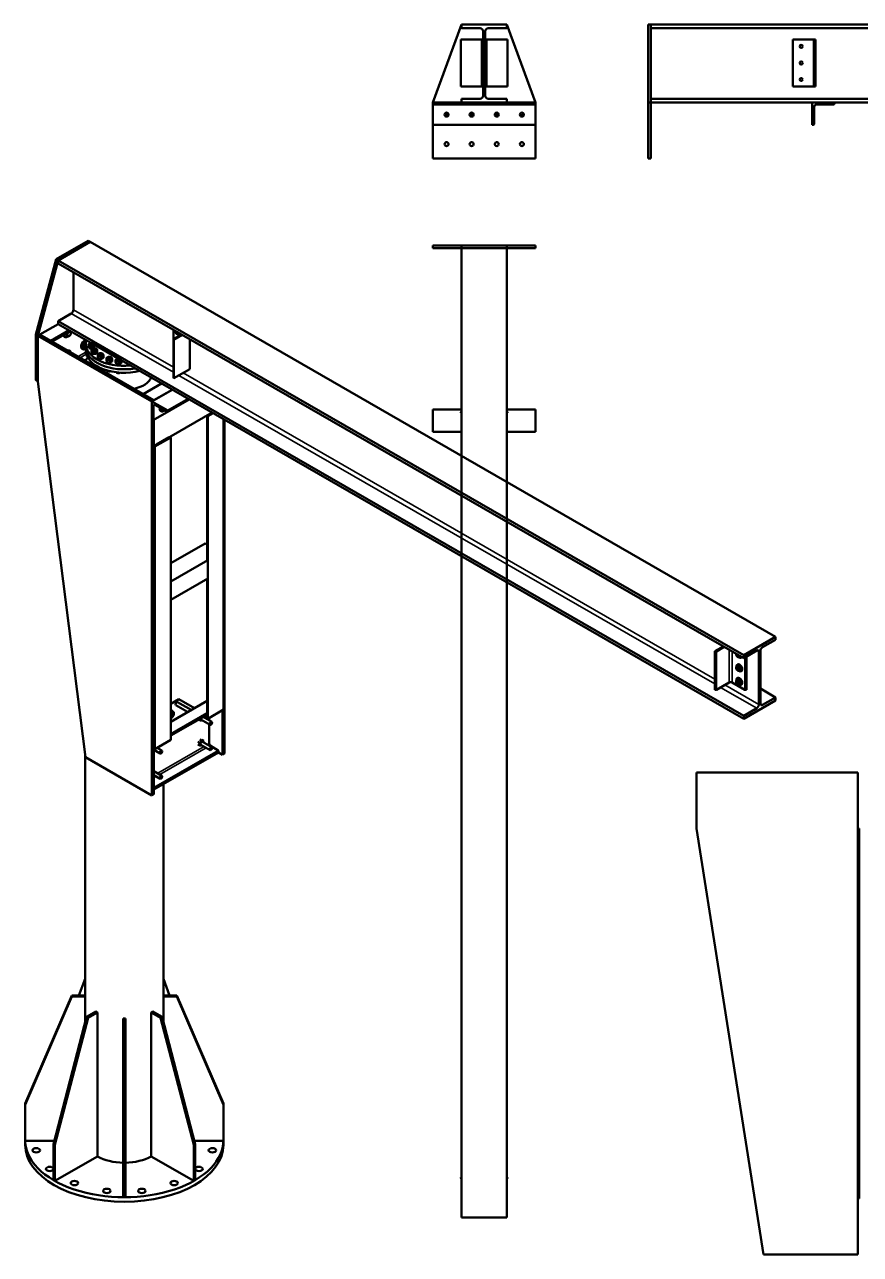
# Model space of a CAD drawing. Header units: millimetres. Extents: x 1375 to 13155, y 226 to 13887.
# Drawn here: x 3558 to 7351, y 3469 to 9051 of the extents above; entities that cross this region are included whole.
import ezdxf

# ---------------------------------------------------------------- set-up
doc = ezdxf.new("R2010")
doc.units = ezdxf.units.MM
doc.layers.add('Visible (ISO)', color=7, linetype='Continuous', lineweight=50)
doc.layers.add('Visible fina (ISO)', color=7, linetype='Continuous', lineweight=35)

msp = doc.modelspace()

# ---------------------------------------------------------------- linework, layer by layer
at = {"layer": 'Visible (ISO)'}
for p, q in [((5541.4, 9051.3), (5411.1, 8697.7)), ((5746.2, 9051.3), (5541.4, 9051.3)), ((5541.4, 9051.3), (5541.4, 9034.5)), ((5746.2, 9034.5), (5746.2, 9051.3)), ((5876.5, 8697.7), (5746.2, 9051.3)), ((6387.5, 9051.3), (6387.5, 8697.7)), ((6387.5, 9051.3), (6400.2, 9051.3)), ((10800.2, 9051.3), (6400.2, 9051.3)), ((6400.2, 9051.3), (6400.2, 8697.7)), ((5541.4, 9034.5), (5625.4, 9034.5)), ((5639.1, 9020.8), (5639.1, 8728.2)), ((5648.5, 8728.2), (5648.5, 9020.8)), ((5662.2, 9034.5), (5746.2, 9034.5)), ((10800.2, 9034.5), (6400.2, 9034.5)), ((5537.5, 8983.6), (5537.5, 8770.5)), ((5542.1, 8983.6), (5537.5, 8983.6)), ((5542.1, 8983.6), (5623.1, 8983.6)), ((5623.1, 8983.6), (5632.8, 8983.6)), ((5632.8, 8983.6), (5632.8, 8770.5)), ((5637.3, 8983.6), (5632.8, 8983.6)), ((5637.3, 8983.6), (5639.1, 8983.6)), ((5650.3, 8983.6), (5648.5, 8983.6)), ((5650.3, 8983.6), (5654.9, 8983.6)), ((5654.9, 8770.5), (5654.9, 8983.6)), ((5664.5, 8983.6), (5654.9, 8983.6)), ((5745.5, 8983.6), (5664.5, 8983.6)), ((5745.5, 8983.6), (5750.1, 8983.6)), ((5750.1, 8770.5), (5750.1, 8983.6)), ((7045.4, 8983.6), (7049.9, 8983.6)), ((7045.4, 8770.5), (7045.4, 8983.6)), ((7131, 8983.6), (7049.9, 8983.6)), ((7140.6, 8983.6), (7131, 8983.6)), ((7140.6, 8983.6), (7145.2, 8983.6)), ((7140.6, 8770.5), (7140.6, 8983.6)), ((7147, 8983.6), (7145.2, 8983.6)), ((7147, 8770.5), (7147, 8983.6)), ((5542.1, 8770.5), (5537.5, 8770.5)), ((5542.1, 8770.5), (5623.1, 8770.5)), ((5623.1, 8770.5), (5632.8, 8770.5)), ((5637.3, 8770.5), (5632.8, 8770.5)), ((5637.3, 8770.5), (5639.1, 8770.5)), ((5650.3, 8770.5), (5648.5, 8770.5)), ((5650.3, 8770.5), (5654.9, 8770.5)), ((5664.5, 8770.5), (5654.9, 8770.5)), ((5745.5, 8770.5), (5664.5, 8770.5)), ((5745.5, 8770.5), (5750.1, 8770.5)), ((7045.4, 8770.5), (7049.9, 8770.5)), ((7131, 8770.5), (7049.9, 8770.5)), ((7140.6, 8770.5), (7131, 8770.5)), ((7140.6, 8770.5), (7145.2, 8770.5)), ((7147, 8770.5), (7145.2, 8770.5)), ((5625.4, 8714.5), (5541.4, 8714.5)), ((5541.4, 8714.5), (5541.4, 8697.7)), ((5746.2, 8714.5), (5662.2, 8714.5)), ((5746.2, 8697.7), (5746.2, 8714.5)), ((10800.2, 8714.5), (6400.2, 8714.5)), ((5411.1, 8697.7), (5411.1, 8443.7)), ((5541.4, 8697.7), (5411.1, 8697.7)), ((5411.1, 8697.7), (5411.1, 8692.7)), ((5411.1, 8688.2), (5411.1, 8692.7)), ((5876.5, 8688.2), (5411.1, 8688.2)), ((5411.1, 8688.2), (5411.1, 8678.5)), ((5411.1, 8678.5), (5411.1, 8600.7)), ((5541.4, 8697.7), (5746.2, 8697.7)), ((5876.5, 8697.7), (5746.2, 8697.7)), ((5876.5, 8697.7), (5876.5, 8692.7)), ((5876.5, 8688.2), (5876.5, 8692.7)), ((5876.5, 8688.2), (5876.5, 8678.5)), ((5876.5, 8678.5), (5876.5, 8600.7)), ((6387.5, 8697.7), (6387.5, 8443.7)), ((6387.5, 8697.7), (6400.2, 8697.7)), ((7132.2, 8697.7), (6400.2, 8697.7)), ((6400.2, 8697.7), (6400.2, 8443.7)), ((7132.2, 8596.1), (7132.2, 8697.7)), ((7132.2, 8697.7), (7233.8, 8697.7)), ((7141.7, 8678.5), (7141.7, 8600.7)), ((7229.3, 8688.2), (7151.4, 8688.2)), ((10800.2, 8697.7), (7233.8, 8697.7)), ((7233.8, 8697.7), (7233.8, 8692.7)), ((5411.1, 8596.1), (5411.1, 8600.7)), ((5876.5, 8596.1), (5876.5, 8600.7)), ((5876.5, 8596.1), (5411.1, 8596.1)), ((5876.5, 8443.7), (5876.5, 8596.1)), ((7137.2, 8596.1), (7132.2, 8596.1)), ((5411.1, 8443.7), (5876.5, 8443.7)), ((6387.5, 8443.7), (6400.2, 8443.7)), ((3846.2, 8069.7), (3701.4, 7986.3)), ((3855.1, 8064.5), (3710.4, 7981.2)), ((3855.1, 8064.5), (3710.4, 7981.2)), ((3846.2, 8069.7), (3855.1, 8064.5)), ((6966.4, 6272.9), (3855.1, 8064.5)), ((5411.1, 8049), (5411.1, 8036.3)), ((5541.4, 8049), (5411.1, 8049)), ((5541.4, 8049), (5541.4, 8036.3)), ((5746.2, 8049), (5541.4, 8049)), ((5746.2, 8049), (5746.2, 8036.3)), ((5876.5, 8049), (5746.2, 8049)), ((5876.5, 8049), (5876.5, 8036.3)), ((3701.4, 7986.3), (3609.2, 7644.2)), ((3701.4, 7986.3), (3710.4, 7981.2)), ((5541.4, 8036.3), (5411.1, 8036.3)), ((5746.2, 8036.3), (5541.4, 8036.3)), ((5541.4, 3636.3), (5541.4, 8036.3)), ((5746.2, 8036.3), (5541.4, 8036.3)), ((5746.2, 3636.3), (5746.2, 8036.3)), ((5876.5, 8036.3), (5746.2, 8036.3)), ((3710.4, 7981.2), (3618.2, 7639)), ((6821.6, 6189.5), (3710.4, 7981.2)), ((3710.4, 7981.2), (3710.4, 7967.5)), ((6821.6, 6175.8), (3710.4, 7967.5)), ((3779.4, 7927.7), (3779.4, 7756.8)), ((3769.7, 7740), (3710.4, 7705.8)), ((6821.6, 5914.2), (3710.4, 7705.8)), ((3710.4, 7705.8), (3710.4, 7692.1)), ((3710.4, 7692.1), (3627.2, 7644.2)), ((3759.6, 7663.8), (3676.4, 7615.9)), ((3765.2, 7660.5), (3682.1, 7612.6)), ((3858.8, 7606.7), (3710.4, 7692.1)), ((4233, 7622.8), (4233, 7666.5)), ((4262, 7649.8), (4256.4, 7646.6)), ((3609.2, 7644.2), (3609.2, 7436.6)), ((3609.2, 7644.2), (3618.2, 7639)), ((3627.2, 7644.2), (3618.2, 7639)), ((3618.2, 7639), (3618.2, 7431.4)), ((4135.8, 7341), (3618.2, 7639)), ((3618.2, 7639), (3618.2, 7431.4)), ((4144.8, 7346.1), (3627.2, 7644.2)), ((3627.2, 7644.2), (3676.4, 7615.9)), ((3738.2, 7634.3), (3740.6, 7632.9)), ((3741.9, 7646.5), (3742.2, 7647.3)), ((3744.4, 7643.1), (3741.9, 7646.5)), ((3741.9, 7646.5), (3749.2, 7642.4)), ((3746.8, 7639.6), (3744.4, 7643.1)), ((3746.8, 7639.6), (3754, 7635.4)), ((3822.5, 7591.6), (3825, 7597.9)), ((3825, 7597.9), (3827.4, 7604.1)), ((3827.4, 7604.1), (3832.3, 7606.9)), ((3827.4, 7604.1), (3834.6, 7600)), ((3832.3, 7606.9), (3835.5, 7608.8)), ((3835.2, 7602.8), (3835.2, 7587.2)), ((3847.3, 7600), (3847.3, 7590.4)), ((3850.8, 7592.4), (3850.8, 7582.7)), ((3852.6, 7598.8), (3852.6, 7601.9)), ((3856.1, 7605.8), (3855.1, 7605.2)), ((3865, 7605.8), (3866, 7605.2)), ((3868.5, 7598.8), (3868.5, 7601.9)), ((3981.8, 7535.8), (3872.9, 7598.5)), ((3873.8, 7595.9), (3873.8, 7586.3)), ((4233, 7448.6), (4233, 7622.8)), ((4234.4, 7624.6), (4270, 7645.2)), ((4235.6, 7620.2), (4234.4, 7620.9)), ((4274.5, 7642.6), (4235.6, 7620.2)), ((4235.6, 7446), (4235.6, 7620.2)), ((4266.3, 7644.4), (4264.4, 7643.2)), ((4307.5, 7487.4), (4307.5, 7623.6)), ((3760.3, 7571.4), (3762.8, 7570)), ((3818.8, 7579.3), (3821.2, 7577.9)), ((3825, 7588.1), (3822.5, 7591.6)), ((3822.5, 7591.6), (3829.8, 7587.4)), ((3827.4, 7584.6), (3825, 7588.1)), ((3827.4, 7584.6), (3834.6, 7580.5)), ((3835.2, 7587.2), (3835.2, 7571.7)), ((3861.1, 7576), (3861.1, 7566.4)), ((3864.1, 7590.3), (3864.1, 7580.7)), ((3864.7, 7568.4), (3864.7, 7558.7)), ((3866.5, 7574.8), (3866.5, 7577.9)), ((3869.9, 7581.8), (3868.9, 7581.2)), ((3878, 7566.3), (3878, 7556.7)), ((3878.9, 7581.8), (3879.8, 7581.2)), ((3882.3, 7574.8), (3882.3, 7577.9)), ((3887.7, 7571.9), (3887.7, 7562.3)), ((3889.4, 7553.4), (3889.4, 7543.8)), ((3893, 7545.8), (3893, 7536.2)), ((3894.8, 7552.3), (3894.8, 7555.3)), ((3898.2, 7559.2), (3897.3, 7558.7)), ((3906.3, 7543.7), (3906.3, 7534.1)), ((3907.2, 7559.2), (3908.2, 7558.7)), ((3910.7, 7552.3), (3910.7, 7555.3)), ((3916, 7549.3), (3916, 7539.7)), ((3928.6, 7537.1), (3928.6, 7527.5)), ((3934, 7535.9), (3934, 7539)), ((3937.4, 7542.9), (3936.5, 7542.4)), ((3946.4, 7542.9), (3947.4, 7542.4)), ((3949.9, 7535.9), (3949.9, 7539)), ((3885.2, 7501.1), (3885.2, 7495.6)), ((3893, 7496.8), (3893, 7495.8)), ((3932.2, 7529.5), (3932.2, 7519.9)), ((3932.2, 7481.5), (3932.2, 7479.5)), ((3945.5, 7527.4), (3945.5, 7517.8)), ((3955.2, 7533), (3955.2, 7523.4)), ((3970.3, 7529.1), (3970.3, 7519.5)), ((3973.9, 7521.5), (3973.9, 7511.9)), ((3975.7, 7528), (3975.7, 7531.1)), ((3979.1, 7534.9), (3978.1, 7534.4)), ((3987.2, 7519.4), (3987.2, 7509.8)), ((3988.1, 7534.9), (3989.1, 7534.4)), ((3991.5, 7528), (3991.5, 7531.1)), ((6821.6, 5900.5), (3996, 7527.6)), ((3996.9, 7525), (3996.9, 7515.4)), ((4307.5, 7487.4), (4235.6, 7446)), ((3609.2, 7436.6), (3618.2, 7431.4)), ((3618.2, 7431.4), (3833.7, 5726.8)), ((3618.2, 7431.4), (3618.2, 7431.4)), ((3945.5, 7478), (3945.5, 7477.4)), ((3973.9, 7473.1), (3973.9, 7471.5)), ((3987.2, 7471.8), (3987.2, 7469.5)), ((4235.6, 7446), (4234.4, 7446.7)), ((4095.6, 7374.5), (4178.8, 7422.4)), ((4144.8, 7346.1), (4095.6, 7374.5)), ((4228, 7394), (4135.8, 7341)), ((4144.8, 7346.1), (4228, 7394)), ((4144.8, 7346.1), (4135.8, 7341)), ((4135.8, 5552.8), (4135.8, 7341)), ((4135.8, 7257.9), (4135.8, 7341)), ((4135.8, 7341), (4207.7, 7299.6)), ((4304.9, 7349.7), (4141.6, 7255.7)), ((4142.5, 7321.4), (4142.5, 7257.8)), ((4144.8, 7346.1), (4144.8, 7346.1)), ((4144.8, 7346.1), (4144.8, 7346.1)), ((4204.4, 7293.7), (4149.4, 7325.4)), ((4304.7, 7349.9), (4206.7, 7293.5)), ((4299.8, 7352.7), (4207.7, 7299.6)), ((4139.3, 7255.9), (4135.8, 7257.9)), ((4144.8, 7138.5), (4408.3, 7290.2)), ((4144.8, 5558), (4144.8, 7257.5)), ((4144.8, 7138.5), (4144.8, 7257.5)), ((4175.1, 7298), (4177.5, 7296.6)), ((4192.8, 7298.1), (4184.5, 7302.9)), ((4207.7, 7299.6), (4207.7, 7295.6)), ((4386, 7277.4), (4386, 7276.3)), ((4386, 7276.3), (4386, 6622)), ((4408.3, 7290.2), (4387.3, 7278.1)), ((4387.3, 7274.4), (4388.6, 7273.7)), ((4388.6, 7273.7), (4412.8, 7287.6)), ((4388.6, 7273.7), (4388.6, 5900.9)), ((4460.4, 7260.2), (4460.4, 5942.3)), ((4464.9, 5742.4), (4464.9, 7257.6)), ((5541.4, 7304.3), (5411.1, 7304.3)), ((5411.1, 7304.3), (5411.1, 7202.7)), ((5537.5, 7289.5), (5537.5, 7291.3)), ((5541.4, 7289.5), (5537.5, 7289.5)), ((5876.5, 7304.3), (5746.2, 7304.3)), ((5746.2, 7289.5), (5750.1, 7289.5)), ((5750.1, 7289.5), (5750.1, 7291.3)), ((5876.5, 7304.3), (5876.5, 7202.7)), ((5541.4, 7202.7), (5411.1, 7202.7)), ((5876.5, 7202.7), (5746.2, 7202.7)), ((4149.3, 7135.9), (4221.1, 7177.3)), ((4213.4, 7178), (4156.1, 7145)), ((4221.1, 7177.3), (4219.9, 7178)), ((4221.1, 7177.3), (4221.1, 5804.5)), ((4144.8, 7138.5), (4149.3, 7135.9)), ((4149.3, 7135.9), (4149.3, 5763.1)), ((4377.3, 6696.7), (4221.1, 6606.8)), ((4377.3, 6696.7), (4386, 6691.7)), ((4388.6, 6620.5), (4221.1, 6524.1)), ((4384.1, 6623.1), (4386, 6624.2)), ((4388.6, 6620.5), (4384.1, 6623.1)), ((4388.6, 6537.4), (4388.6, 6620.5)), ((4388.6, 6537.4), (4221.1, 6441)), ((4386, 6535.9), (4386, 5903.5)), ((4221.1, 6524.1), (4221.1, 6524.1)), ((4221.1, 6441), (4221.1, 6441)), ((6966.4, 6272.9), (6821.6, 6189.5)), ((6907, 6225), (6966.4, 6259.2)), ((6966.4, 6259.2), (6966.4, 6272.9)), ((6729, 6229.1), (6690.1, 6206.7)), ((6690.1, 6206.7), (6690.1, 6032.5)), ((6690.1, 6206.7), (6691.4, 6206)), ((6697.9, 6206), (6733.5, 6226.6)), ((6821.6, 6175.8), (6881, 6210)), ((6890.7, 6204.4), (6890.7, 5965.1)), ((6897.3, 5969), (6897.3, 6208.2)), ((6794.1, 6147.4), (6792.2, 6146.3)), ((6807.3, 6184.1), (6801.7, 6180.8)), ((6811.6, 6178.6), (6809.6, 6177.5)), ((6821.6, 6189.5), (6821.6, 6175.8)), ((6833.8, 6182.8), (6833.8, 6032.5)), ((6794.2, 6139.5), (6788.2, 6136.1)), ((6794.1, 6085.9), (6792.2, 6084.8)), ((6794.2, 6139.5), (6797.5, 6139.8)), ((6800.9, 6140.2), (6795, 6136.7)), ((6797.5, 6139.8), (6800.9, 6140.2)), ((6800.9, 6140.2), (6804.3, 6136)), ((6807.6, 6131.8), (6801.7, 6128.4)), ((6807.6, 6122.8), (6801.7, 6119.4)), ((6804.3, 6136), (6807.6, 6131.8)), ((6807.6, 6131.8), (6807.6, 6127.3)), ((6807.6, 6127.3), (6807.6, 6122.8)), ((6811.6, 6117.2), (6809.6, 6116)), ((6690.1, 6032.5), (6691.4, 6031.8)), ((6697.9, 6031.8), (6755.1, 6064.8)), ((6768.8, 6064.8), (6826.1, 6031.8)), ((6794.2, 6078.1), (6788.2, 6074.6)), ((6794.2, 6078.1), (6797.5, 6078.4)), ((6800.9, 6078.7), (6795, 6075.3)), ((6797.5, 6078.4), (6800.9, 6078.7)), ((6800.9, 6078.7), (6804.3, 6074.5)), ((6807.6, 6070.3), (6801.7, 6066.9)), ((6807.6, 6061.3), (6801.7, 6057.9)), ((6804.3, 6074.5), (6807.6, 6070.3)), ((6807.6, 6070.3), (6807.6, 6065.8)), ((6807.6, 6065.8), (6807.6, 6061.3)), ((6811.6, 6055.7), (6809.6, 6054.5)), ((6832.6, 6031.8), (6833.8, 6032.5)), ((6966.4, 5997.5), (6897.3, 6037.3)), ((4221.1, 5967.8), (4258.3, 5989.2)), ((4386, 5982.1), (4221.1, 5887.2)), ((4313.5, 5940.4), (4251.6, 5976.1)), ((4258.3, 5989.2), (4328.2, 5948.9)), ((6821.6, 5900.5), (6966.4, 5983.8)), ((6966.4, 5997.5), (6907, 5963.3)), ((6966.4, 5983.8), (6966.4, 5997.5)), ((4386, 5925.5), (4221.1, 5830.5)), ((4386, 5918.9), (4221.1, 5824)), ((4225.7, 5905.3), (4225.7, 5918.4)), ((4234.4, 5916.9), (4234.4, 5930)), ((4297.6, 5931.3), (4243.7, 5962.3)), ((4388.6, 5900.9), (4460.4, 5942.3)), ((4455.9, 5737.2), (4455.9, 5939.7)), ((6881, 5948.3), (6821.6, 5914.2)), ((4225.7, 5905.3), (4221.1, 5905)), ((4230, 5911.1), (4225.7, 5905.3)), ((4234.4, 5916.9), (4230, 5911.1)), ((4347.2, 5896.6), (4352.3, 5893.6)), ((4399.2, 5872.7), (4357.5, 5896.8)), ((4407.2, 5886.5), (4368.4, 5908.8)), ((4387.3, 5901.6), (4388.6, 5900.9)), ((4395.4, 5904.8), (4395.4, 5893.3)), ((4395.4, 5875), (4395.4, 5787.7)), ((6821.6, 5914.2), (6821.6, 5900.5)), ((4352.9, 5805.6), (4360.7, 5801.1)), ((4144.8, 5765.7), (4149.3, 5763.1)), ((4144.8, 5758.7), (4173, 5742.4)), ((4149.3, 5763.1), (4221.1, 5804.5)), ((4159.1, 5768.7), (4180.9, 5756.2)), ((4344.5, 5795.1), (4352.3, 5790.6)), ((4344.5, 5783.9), (4352.3, 5779.4)), ((4399.2, 5758.5), (4357.5, 5782.5)), ((4361.4, 5804.8), (4369.1, 5800.3)), ((4407.2, 5772.3), (4365.4, 5796.3)), ((4399.9, 5779.5), (4435.9, 5756.6)), ((4437.8, 5753.2), (4437.8, 5747.6)), ((3832.4, 4641.9), (3832.4, 5737)), ((3833.7, 5726.8), (4135.8, 5552.8)), ((4437.8, 5747.6), (4144.8, 5578.9)), ((4437.8, 5747.6), (4455.9, 5737.2)), ((4464.9, 5742.4), (4455.9, 5737.2)), ((4144.8, 5662.7), (4180.9, 5642)), ((4144.8, 5644.4), (4173, 5628.2)), ((6607.2, 5656.4), (6607.2, 5402.4)), ((7339.2, 5656.4), (6607.2, 5656.4)), ((7339.2, 3469.2), (7339.2, 5656.4)), ((4188, 4641.9), (4188, 5603.8)), ((4144.8, 5558), (4135.8, 5552.8)), ((6607.2, 5402.4), (6912, 3469.2)), ((7339.2, 5402.4), (7345.6, 5402.4)), ((7345.6, 5402.4), (7345.6, 3723.2)), ((3804.5, 4644.6), (3832.4, 4719.7)), ((4215.9, 4644.6), (4188, 4719.7)), ((3560.3, 4154.1), (3772.5, 4644.6)), ((3560.3, 4148.6), (3772.5, 4639.1)), ((3772.5, 4644.6), (3832.4, 4644.6)), ((3772.5, 4639.1), (3772.5, 4644.6)), ((3772.5, 4639.1), (3832.5, 4639.1)), ((3832.5, 4639.1), (3832.5, 4522.9)), ((4248, 4644.6), (4188, 4644.6)), ((4188, 4639.1), (4188, 4522.9)), ((4248, 4639.1), (4188, 4639.1)), ((4248, 4644.6), (4248, 4639.1)), ((4460.2, 4154.1), (4248, 4644.6)), ((4460.2, 4148.6), (4248, 4639.1)), ((3688.7, 3970.1), (3838.8, 4547)), ((3695.4, 3966.2), (3845.5, 4543.1)), ((3838.8, 4547), (3881.2, 4571.4)), ((3845.5, 4543.1), (3838.8, 4547)), ((3845.5, 4543.1), (3887.9, 4567.5)), ((3887.9, 4567.5), (3887.9, 3913.5)), ((4005.5, 4505), (4005.5, 4539.5)), ((4015, 4505), (4015, 4539.5)), ((4132.5, 4567.5), (4132.5, 3913.5)), ((4175, 4543.1), (4132.5, 4567.5)), ((4181.7, 4547), (4139.3, 4571.4)), ((4181.7, 4547), (4175, 4543.1)), ((4325, 3966.2), (4175, 4543.1)), ((4331.7, 3970.1), (4181.7, 4547)), ((4015, 4505), (4005.5, 4505)), ((4005.5, 3892.2), (4005.5, 4505)), ((4015, 3892.2), (4015, 4505)), ((3560.3, 4148.6), (3560.3, 4154.1)), ((3560.3, 3985.1), (3560.3, 4148.6)), ((4460.2, 4154.1), (4460.2, 4148.6)), ((4460.2, 3985.1), (4460.2, 4148.6)), ((3560.2, 3987.8), (3560.2, 3967.1)), ((3692.6, 3985.1), (3560.3, 3985.1)), ((3695.4, 3966.2), (3688.7, 3970.1)), ((3688.7, 3806.5), (3688.7, 3970.1)), ((3695.4, 3802.7), (3695.4, 3966.2)), ((4331.7, 3970.1), (4325, 3966.2)), ((4325, 3802.7), (4325, 3966.2)), ((4327.8, 3985.1), (4460.2, 3985.1)), ((4331.7, 3806.5), (4331.7, 3970.1)), ((4460.2, 3987.8), (4460.2, 3967.1)), ((3887.9, 3913.5), (3695.4, 3802.7)), ((4132.5, 3913.5), (4325, 3802.7)), ((4015, 3892.2), (4005.5, 3892.2)), ((4005.5, 3728.7), (4005.5, 3892.2)), ((4015, 3728.7), (4015, 3892.2)), ((3695.4, 3802.7), (3688.7, 3806.5)), ((4331.7, 3806.5), (4325, 3802.7)), ((5541.4, 3818.3), (5537.5, 3818.3)), ((5537.5, 3818.3), (5537.5, 3816.5)), ((5746.2, 3818.3), (5750.1, 3818.3)), ((5750.1, 3818.3), (5750.1, 3816.5)), ((4015, 3728.7), (4005.5, 3728.7)), ((7339.2, 3723.2), (7345.6, 3723.2)), ((5746.2, 3636.3), (5541.4, 3636.3)), ((6912, 3469.2), (7339.2, 3469.2))]:
    msp.add_line(p, q, dxfattribs=at)
for centre, radius in [((7082.8, 8952.3), 7), ((7082.8, 8877.1), 7), ((7082.8, 8801.9), 7), ((5472.8, 8642.7), 9), ((5586.8, 8642.7), 9), ((5700.8, 8642.7), 9), ((5814.8, 8642.7), 9), ((5472.8, 8508.7), 9), ((5586.8, 8508.7), 9), ((5700.8, 8508.7), 9), ((5814.8, 8508.9), 9)]:
    msp.add_circle(centre, radius, dxfattribs=at)
for centre, radius, start, end in [((5625.4, 9020.8), 13.7, 0, 90), ((5662.2, 9020.8), 13.7, 90, 180), ((5625.4, 8728.2), 13.7, 270, 0), ((5662.2, 8728.2), 13.7, 180, 270), ((7151.4, 8678.5), 9.65, 90, 180), ((7229.3, 8692.7), 4.57, 270, 0), ((5472.8, 8632.7), 9, 33.737, 146.2389), ((5586.8, 8632.7), 9, 33.737, 146.2389), ((5700.8, 8632.7), 9, 33.737, 146.2389), ((5814.8, 8632.5), 9, 34.2952, 145.5259), ((7137.2, 8600.7), 4.57, 270, 0), ((5542.1, 7291.3), 4.57, 97.9836, 180), ((5745.5, 7291.3), 4.57, 0, 82.0164), ((5542.1, 3816.5), 4.57, 180, 262.0164), ((5745.5, 3816.5), 4.57, 277.9836, 0)]:
    msp.add_arc(centre, radius, start, end, dxfattribs=at)
for centre, major_axis, ratio, start_param, end_param in [((3769.7, 7751.2), (-6.8, -11.9), 0.578093, 0.783464, 2.354261), ((3759.6, 7647.5), (-5.9, -10.3), 0.578093, 4.972255, 6.019452), ((3759.6, 7647.5), (-5.9, -10.3), 0.578093, 3.925057, 4.972255), ((3759.6, 7647.5), (5.9, 10.3), 0.578093, 6.019452, 7.06665), ((3751.7, 7652.1), (-11.1, -19.3), 0.578093, 2.11478, 2.25431), ((3759.6, 7647.5), (5.9, 10.3), 0.578093, 4.972255, 6.019452), ((4249.1, 7654.6), (4.75, -8.25), 0.578093, 3.583236, 3.928925), ((4249.1, 7654.6), (4.75, -8.25), 0.578093, 3.928925, 4.976122), ((4249.1, 7654.6), (4.75, -8.25), 0.578093, 4.976122, 6.02332), ((4249.1, 7654.6), (4.75, -8.25), 0.578093, 6.02332, 7.070517), ((4249.1, 7654.6), (-4.75, 8.25), 0.578093, 3.928925, 4.274613), ((3749.3, 7653.5), (-11.1, -19.3), 0.578093, 5.617839, 6.283185), ((3751.7, 7652.1), (-11.1, -19.3), 0.578093, 5.46498, 7.212805), ((3759.6, 7647.5), (-5.9, -10.3), 0.578093, 6.019452, 7.06665), ((3759.6, 7647.5), (5.9, 10.3), 0.578093, 3.925057, 4.972255), ((3829.9, 7598.6), (-11.1, -19.3), 0.578093, 3.421027, 6.283185), ((3832.3, 7597.2), (-11.1, -19.3), 0.578093, 3.617653, 7.212805), ((4010.2, 7602.8), (-175, 0), 0.575862, 6.122576, 8.014591), ((3840.2, 7592.6), (-5.9, -10.3), 0.578093, 4.972255, 6.019452), ((3840.2, 7592.6), (-5.9, -10.3), 0.578093, 4.564138, 4.972255), ((3860.5, 7598.8), (-11.9, 0), 0.575862, 5.497787, 6.544985), ((3860.5, 7598.8), (-11.9, 0), 0.575862, 0.261799, 1.308997), ((3860.5, 7601.9), (-7.94, 0), 0.575862, 5.470456, 10.237507), ((3860.5, 7598.8), (-11.9, 0), 0.575862, 5.283285, 5.497787), ((3860.5, 7598.8), (-7.94, 0), 0.575862, 6.246886, 9.461077), ((3860.5, 7598.8), (11.9, 0), 0.575862, 4.45059, 5.497787), ((3860.5, 7598.8), (11.9, 0), 0.575862, 0.261799, 0.9999), ((3860.5, 7598.8), (11.9, 0), 0.575862, 5.497787, 6.544985), ((4237.6, 7622.8), (-4.57, 0), 0.575862, 5.497787, 7.068583), ((4255.6, 7658.4), (8.7, -15.1), 0.578093, 5.281279, 6.720848), ((4257.6, 7659.5), (8.7, -15.1), 0.578093, 0, 0.263132), ((3749.3, 7552.2), (11.1, 19.3), 0.578093, 0, 0.55696), ((3751.7, 7550.8), (11.1, 19.3), 0.578093, 5.726225, 6.840146), ((4010.2, 7462.7), (-210, 0), 0.575862, 5.614428, 5.728319), ((3840.2, 7592.6), (-5.9, -10.3), 0.578093, 6.019452, 6.427568), ((4010.2, 7587.2), (-175, 0), 0.575862, 0, 1.860495), ((4010.2, 7587.2), (-175, 0), 0.575862, 0, 1.860495), ((4010.2, 7571.7), (-175, 0), 0.575862, 0, 1.981092), ((3874.4, 7574.8), (-11.9, 0), 0.575862, 5.497787, 6.544985), ((3874.4, 7574.8), (-11.9, 0), 0.575862, 0.261799, 1.308997), ((3874.4, 7577.9), (-7.94, 0), 0.575862, 5.470456, 10.237507), ((3874.4, 7574.8), (-11.9, 0), 0.575862, 5.283285, 5.497787), ((3874.4, 7574.8), (-7.94, 0), 0.575862, 6.246886, 9.461077), ((3874.4, 7574.8), (11.9, 0), 0.575862, 4.45059, 5.497787), ((3874.4, 7574.8), (11.9, 0), 0.575862, 0.261799, 0.9999), ((3874.4, 7574.8), (11.9, 0), 0.575862, 5.497787, 6.544985), ((3902.7, 7552.3), (-11.9, 0), 0.575862, 5.497787, 6.544985), ((3902.7, 7552.3), (-11.9, 0), 0.575862, 0.261799, 1.308997), ((3902.7, 7555.3), (-7.94, 0), 0.575862, 5.470456, 10.237507), ((3902.7, 7552.3), (-11.9, 0), 0.575862, 5.283285, 5.497787), ((3902.7, 7552.3), (-7.94, 0), 0.575862, 6.246886, 9.461077), ((3902.7, 7552.3), (11.9, 0), 0.575862, 4.45059, 5.497787), ((3902.7, 7552.3), (11.9, 0), 0.575862, 0.261799, 0.9999), ((3902.7, 7552.3), (11.9, 0), 0.575862, 5.497787, 6.544985), ((3941.9, 7535.9), (-11.9, 0), 0.575862, 5.497787, 6.544985), ((3941.9, 7539), (-7.94, 0), 0.575862, 5.470456, 10.237507), ((3941.9, 7535.9), (-11.9, 0), 0.575862, 5.283285, 5.497787), ((3941.9, 7535.9), (-7.94, 0), 0.575862, 6.246886, 9.461077), ((3941.9, 7535.9), (11.9, 0), 0.575862, 0.261799, 0.9999), ((3941.9, 7535.9), (11.9, 0), 0.575862, 5.497787, 6.544985), ((3941.9, 7535.9), (-11.9, 0), 0.575862, 0.261799, 1.308997), ((3941.9, 7535.9), (11.9, 0), 0.575862, 4.45059, 5.497787), ((3983.6, 7528), (-11.9, 0), 0.575862, 5.497787, 6.544985), ((3983.6, 7528), (-11.9, 0), 0.575862, 0.261799, 1.308997), ((3983.6, 7531.1), (-7.94, 0), 0.575862, 5.470456, 10.237507), ((3983.6, 7528), (-11.9, 0), 0.575862, 5.283285, 5.497787), ((3983.6, 7528), (-7.94, 0), 0.575862, 6.246886, 9.461077), ((3983.6, 7528), (11.9, 0), 0.575862, 4.45059, 5.497787), ((3983.6, 7528), (11.9, 0), 0.575862, 0.261799, 0.9999), ((3983.6, 7528), (11.9, 0), 0.575862, 5.497787, 6.544985), ((4010.2, 7465.4), (125, 0), 0.575862, 5.075363, 6.057703), ((4237.6, 7448.6), (-4.57, 0), 0.575862, 0, 0.785398), ((4149.4, 7317.5), (-4.82, 8.36), 0.578093, 5.499721, 7.070517), ((4186.2, 7317.3), (-11.1, -19.3), 0.578093, 5.247129, 6.283185), ((4139.3, 7259.6), (2.28, -3.96), 0.578093, 5.499721, 7.070517), ((4188.6, 7315.9), (-11.1, -19.3), 0.578093, 5.247129, 7.213203), ((4198.4, 7310.2), (-5.9, -10.3), 0.578093, 5.969768, 6.019452), ((4198.4, 7310.2), (-5.9, -10.3), 0.578093, 6.019452, 6.596602), ((4204.4, 7297.4), (2.28, -3.96), 0.578093, 5.499721, 7.070517), ((4390.5, 7276.3), (-4.57, 0), 0.575862, 5.497787, 7.068583), ((4216.6, 7176.1), (-4.57, 0), 0.575862, 3.926991, 5.497787), ((6694.6, 6207.9), (4.57, 0), 0.575862, 3.926991, 5.497787), ((6881, 6198.8), (6.8, 11.9), 0.578093, 5.495853, 7.06665), ((6907, 6213.8), (6.8, 11.9), 0.578093, 0.783464, 2.354261), ((6794.4, 6188.9), (4.75, -8.25), 0.578093, 3.583236, 3.928925), ((6794.4, 6188.9), (4.75, -8.25), 0.578093, 3.928925, 4.976122), ((6800.9, 6131.2), (-8.7, 15.1), 0.578093, 2.139686, 7.200368), ((6794.4, 6188.9), (4.75, -8.25), 0.578093, 4.976122, 6.02332), ((6802.9, 6132.3), (-8.7, 15.1), 0.578093, 3.141593, 6.283185), ((6794.4, 6188.9), (4.75, -8.25), 0.578093, 6.02332, 7.070517), ((6800.9, 6192.6), (8.7, -15.1), 0.578093, 5.281279, 6.720848), ((6794.4, 6188.9), (-4.75, 8.25), 0.578093, 3.928925, 4.274613), ((6802.9, 6193.8), (8.7, -15.1), 0.578093, 0, 0.263132), ((6794.4, 6127.4), (-4.75, 8.25), 0.578093, 6.02332, 7.070517), ((6794.4, 6127.4), (4.75, -8.25), 0.578093, 3.928925, 4.976122), ((6800.9, 6069.7), (-8.7, 15.1), 0.578093, 2.139686, 7.200368), ((6794.4, 6127.4), (-4.75, 8.25), 0.578093, 4.976122, 6.02332), ((6794.4, 6127.4), (4.75, -8.25), 0.578093, 4.976122, 6.02332), ((6802.9, 6070.8), (-8.7, 15.1), 0.578093, 3.141593, 6.283185), ((6794.4, 6127.4), (-4.75, 8.25), 0.578093, 3.928925, 4.976122), ((6794.4, 6127.4), (4.75, -8.25), 0.578093, 6.02332, 7.070517), ((6694.6, 6033.7), (4.57, 0), 0.575862, 3.926991, 5.497787), ((6762, 6060.9), (9.65, 0), 0.575862, 0.785398, 2.356194), ((6794.4, 6065.9), (-4.75, 8.25), 0.578093, 6.02332, 7.070517), ((6794.4, 6065.9), (4.75, -8.25), 0.578093, 3.928925, 4.976122), ((6794.4, 6065.9), (-4.75, 8.25), 0.578093, 4.976122, 6.02332), ((6794.4, 6065.9), (4.75, -8.25), 0.578093, 4.976122, 6.02332), ((6794.4, 6065.9), (-4.75, 8.25), 0.578093, 3.928925, 4.976122), ((6794.4, 6065.9), (4.75, -8.25), 0.578093, 6.02332, 7.070517), ((6829.3, 6033.7), (4.57, 0), 0.575862, 3.926991, 5.497787), ((4247.6, 5969.2), (-3.96, -6.88), 0.578093, 3.141593, 6.283185), ((4212.6, 5930), (-19.1, 0), 0.575862, 3.779766, 4.246402), ((4212.6, 5930), (19.1, 0), 0.575862, 5.178376, 5.874161), ((4212.6, 5930), (19.1, 0), 0.575862, 5.874161, 6.921359), ((6881, 5959.6), (-6.8, -11.9), 0.578093, 0.783464, 2.354261), ((6907, 5974.6), (-6.8, -11.9), 0.578093, 5.495853, 7.06665), ((4212.6, 5915.4), (-19.1, 0), 0.575862, 2.730134, 2.735003), ((4361.5, 5903.7), (-5.9, -10.3), 0.578093, 5.37599, 5.495853), ((4361.5, 5903.7), (-5.9, -10.3), 0.578093, 5.495853, 6.543051), ((4361.5, 5903.7), (-3.96, -6.88), 0.578093, 5.315633, 6.319484), ((4361.5, 5903.7), (-5.9, -10.3), 0.578093, 0.259866, 0.841069), ((4361.5, 5903.7), (5.9, 10.3), 0.578093, 5.495853, 5.615717), ((4361.5, 5903.7), (5.9, 10.3), 0.578093, 5.442117, 5.495853), ((4390.5, 5903.5), (-4.57, 0), 0.575862, 0, 0.785398), ((4361.5, 5789.4), (-5.9, -10.3), 0.578093, 4.448656, 5.495853), ((4361.5, 5789.4), (-5.9, -10.3), 0.578093, 5.495853, 6.543051), ((4361.5, 5789.4), (3.96, 6.88), 0.578093, 6.246886, 9.461077), ((4361.5, 5789.4), (5.9, 10.3), 0.578093, 0.259866, 1.307063), ((4361.5, 5789.4), (-5.9, -10.3), 0.578093, 0.259866, 0.841069), ((4361.5, 5789.4), (5.9, 10.3), 0.578093, 5.495853, 6.543051), ((4361.5, 5789.4), (5.9, 10.3), 0.578093, 5.442117, 5.495853), ((4400.2, 5784.9), (3.4, -5.9), 0.578093, 3.928925, 5.447369), ((4435.7, 5754.4), (1.42, -2.47), 0.578093, 0.787332, 2.305776), ((4010.2, 4641.9), (-177.8, 0), 0.575862, 0, 0.026789), ((4010.2, 4641.9), (177.8, 0), 0.575862, 6.256396, 6.283185), ((4010.2, 4641.9), (-177.8, 0), 0.575862, 0.758609, 0.812187), ((4010.2, 4641.9), (-177.8, 0), 0.575862, 1.544007, 1.597585), ((4010.2, 4641.9), (-177.8, 0), 0.575862, 2.329406, 2.382983), ((4010.2, 3987.8), (-450, 0), 0.575862, 6.266347, 9.441617), ((4010.2, 3967.1), (450, 0), 0.575862, 3.141593, 6.283185), ((4010.2, 3987.8), (-177.8, 0), 0.575862, 0.812187, 1.544007), ((4010.2, 3987.8), (-177.8, 0), 0.575862, 1.597585, 2.329406)]:
    msp.add_ellipse(centre, major_axis=major_axis, ratio=ratio, start_param=start_param, end_param=end_param, dxfattribs=at)
for centre, major_axis, ratio in [((3860.5, 7603.1), (-6.52, 0), 0.575862), ((3874.4, 7579), (-6.52, 0), 0.575862), ((3902.7, 7556.5), (-6.52, 0), 0.575862), ((3941.9, 7540.2), (-6.52, 0), 0.575862), ((3983.6, 7532.2), (-6.52, 0), 0.575862), ((4403.2, 5879.6), (3.96, 6.88), 0.578093), ((4176.9, 5749.3), (3.96, 6.88), 0.578093), ((4403.2, 5765.4), (-3.96, -6.88), 0.578093), ((4176.9, 5635.1), (-3.96, -6.88), 0.578093), ((3610.6, 3942), (17, 0), 0.575862), ((4409.9, 3942), (17, 0), 0.575862), ((3671.4, 3857.4), (17, 0), 0.575862), ((4349, 3857.4), (17, 0), 0.575862), ((3783.8, 3792.7), (17, 0), 0.575862), ((4236.6, 3792.7), (17, 0), 0.575862), ((3930.7, 3757.7), (17, 0), 0.575862), ((4089.7, 3757.7), (17, 0), 0.575862)]:
    msp.add_ellipse(centre, major_axis=major_axis, ratio=ratio, dxfattribs=at)
for points, weights in [([(3749.2, 7642.4), (3751.2, 7645.3), (3752.3, 7648.2)], [1, 1.0379548493, 1]), ([(3752.3, 7648.2), (3753.3, 7650.8), (3753.9, 7654)], [1, 1.0332739938, 1.00820715982]), ([(3759.2, 7657.1), (3759.4, 7657.2), (3759.6, 7657.3)], [1.00586853058, 1.00320488365, 1]), ([(3759.6, 7657.3), (3759.8, 7657.4), (3760, 7657.5)], [1, 1.00320488365, 1.00586853058]), ([(3764.3, 7660), (3765.9, 7658), (3766.9, 7656.6)], [1.00820715982, 1.0332739938, 1]), ([(3766.9, 7656.6), (3768.1, 7655), (3768.6, 7653.6)], [1, 1.0379548493, 1]), ([(3768.6, 7653.6), (3768.1, 7649.8), (3766.9, 7646.9)], [1, 1.0379548493, 1]), ([(4242.4, 7658.5), (4242.4, 7659.7), (4242.5, 7661)], [1, 1.02120834416, 1.01871516558]), ([(4243, 7654.3), (4242.4, 7656.4), (4242.4, 7658.5)], [1, 1.0379548493, 1]), ([(4245.7, 7649.8), (4244.2, 7651.7), (4243, 7654.3)], [1, 1.0379548493, 1]), ([(4249.7, 7646), (4247.3, 7647.8), (4245.7, 7649.8)], [1, 1.0379548493, 1]), ([(4256, 7653.3), (4255.8, 7651.9), (4255.8, 7650.7)], [1.01871516558, 1.02120834416, 1]), ([(4255.8, 7650.7), (4255.8, 7648.6), (4256.4, 7646.6)], [1, 1.0379548493, 1]), ([(3752.3, 7638.5), (3751.2, 7640.1), (3749.2, 7642.4)], [1, 1.0379548493, 1]), ([(3754, 7635.4), (3753.5, 7636.9), (3752.3, 7638.5)], [1, 1.0379548493, 1]), ([(3759.6, 7637.8), (3757.4, 7636.5), (3754, 7635.4)], [1, 1.0379548493, 1]), ([(3763.7, 7641), (3761.9, 7639.1), (3759.6, 7637.8)], [1, 1.0379548493, 1]), ([(3766.9, 7646.9), (3765.8, 7644), (3763.7, 7641)], [1, 1.0379548493, 1]), ([(3829.8, 7587.4), (3831.8, 7590.4), (3833, 7593.3)], [1, 1.0379548493, 1]), ([(3833, 7593.3), (3834.1, 7596.2), (3834.6, 7600)], [1, 1.0379548493, 1]), ([(3834.6, 7600), (3834.9, 7600.1), (3835.2, 7600.2)], [1, 1.00329446277, 1.00601700995]), ([(3847.3, 7600), (3849.9, 7602.4), (3852.1, 7603.7)], [1, 1.0379548493, 1]), ([(3849, 7597.1), (3848.2, 7598.8), (3847.3, 7600)], [1, 1.0379548493, 1]), ([(3850.8, 7592.4), (3849.9, 7595.3), (3849, 7597.1)], [1, 1.0379548493, 1]), ([(3857.5, 7592.2), (3854.4, 7592.7), (3850.8, 7592.4)], [1, 1.0379548493, 1]), ([(3852.1, 7603.7), (3853.2, 7604.3), (3854.3, 7604.8)], [1, 1.01769528503, 1.01889080162]), ([(3864.1, 7590.3), (3860.5, 7591.7), (3857.5, 7592.2)], [1, 1.0379548493, 1]), ([(3869, 7594), (3866.7, 7592.7), (3864.1, 7590.3)], [1, 1.0379548493, 1]), ([(3866.8, 7604.8), (3868.4, 7604.3), (3870.3, 7603.6)], [1.01897039439, 1.01934268641, 1]), ([(3873.8, 7595.9), (3871.2, 7595.3), (3869, 7594)], [1, 1.0379548493, 1]), ([(3870.3, 7603.6), (3871.2, 7602.4), (3872, 7600.6)], [1, 1.0379548493, 1]), ([(3872, 7600.6), (3872.9, 7598.8), (3873.8, 7595.9)], [1, 1.0379548493, 1]), ([(4252.5, 7645.9), (4250.9, 7645.8), (4249.7, 7646)], [1, 1.0379548493, 1]), ([(4256.4, 7646.6), (4254, 7646.1), (4252.5, 7645.9)], [1, 1.0379548493, 1]), ([(3833, 7583.5), (3831.8, 7585.1), (3829.8, 7587.4)], [1, 1.0379548493, 1]), ([(3834.6, 7580.5), (3834.1, 7581.9), (3833, 7583.5)], [1, 1.0379548493, 1]), ([(3835.2, 7580.7), (3834.9, 7580.6), (3834.6, 7580.5)], [1.00601700995, 1.00329446277, 1]), ([(3847.3, 7590.4), (3848.2, 7587.5), (3849, 7585.7)], [1, 1.0379548493, 1]), ([(3849, 7585.7), (3849.9, 7583.9), (3850.8, 7582.7)], [1, 1.0379548493, 1]), ([(3850.8, 7582.7), (3854.4, 7581.3), (3857.5, 7580.9)], [1, 1.0379548493, 1]), ([(3857.5, 7580.9), (3860.5, 7580.4), (3864.1, 7580.7)], [1, 1.0379548493, 1]), ([(3861.1, 7576), (3863.7, 7578.4), (3866, 7579.7)], [1, 1.0379548493, 1]), ([(3862.9, 7573.1), (3862.1, 7574.8), (3861.1, 7576)], [1, 1.0379548493, 1]), ([(3861.1, 7566.4), (3862.1, 7563.5), (3862.9, 7561.7)], [1, 1.0379548493, 1]), ([(3864.7, 7568.4), (3863.7, 7571.3), (3862.9, 7573.1)], [1, 1.0379548493, 1]), ([(3862.9, 7561.7), (3863.7, 7559.9), (3864.7, 7558.7)], [1, 1.0379548493, 1]), ([(3864.1, 7580.7), (3866.7, 7581.3), (3869, 7582.6)], [1, 1.0379548493, 1]), ([(3871.3, 7568.2), (3868.2, 7568.7), (3864.7, 7568.4)], [1, 1.0379548493, 1]), ([(3864.7, 7558.7), (3868.2, 7557.3), (3871.3, 7556.9)], [1, 1.0379548493, 1]), ([(3866, 7579.7), (3867, 7580.3), (3868.2, 7580.8)], [1, 1.01769528503, 1.01889080162]), ([(3869, 7582.6), (3871.2, 7583.9), (3873.8, 7586.3)], [1, 1.0379548493, 1]), ([(3878, 7566.3), (3874.4, 7567.7), (3871.3, 7568.2)], [1, 1.0379548493, 1]), ([(3871.3, 7556.9), (3874.4, 7556.4), (3878, 7556.7)], [1, 1.0379548493, 1]), ([(3882.8, 7570), (3880.6, 7568.7), (3878, 7566.3)], [1, 1.0379548493, 1]), ([(3878, 7556.7), (3880.6, 7557.3), (3882.8, 7558.6)], [1, 1.0379548493, 1]), ([(3880.6, 7580.8), (3882.3, 7580.3), (3884.1, 7579.6)], [1.01897039439, 1.01934268641, 1]), ([(3887.7, 7571.9), (3885.1, 7571.3), (3882.8, 7570)], [1, 1.0379548493, 1]), ([(3882.8, 7558.6), (3885.1, 7559.9), (3887.7, 7562.3)], [1, 1.0379548493, 1]), ([(3884.1, 7579.6), (3885.1, 7578.4), (3885.9, 7576.6)], [1, 1.0379548493, 1]), ([(3885.9, 7576.6), (3886.7, 7574.8), (3887.7, 7571.9)], [1, 1.0379548493, 1]), ([(3889.4, 7553.4), (3892, 7555.8), (3894.3, 7557.1)], [1, 1.0379548493, 1]), ([(3891.2, 7550.5), (3890.4, 7552.3), (3889.4, 7553.4)], [1, 1.0379548493, 1]), ([(3889.4, 7543.8), (3890.4, 7540.9), (3891.2, 7539.1)], [1, 1.0379548493, 1]), ([(3893, 7545.8), (3892, 7548.7), (3891.2, 7550.5)], [1, 1.0379548493, 1]), ([(3891.2, 7539.1), (3892, 7537.3), (3893, 7536.2)], [1, 1.0379548493, 1]), ([(3899.6, 7545.6), (3896.6, 7546.1), (3893, 7545.8)], [1, 1.0379548493, 1]), ([(3893, 7536.2), (3896.6, 7534.7), (3899.6, 7534.3)], [1, 1.0379548493, 1]), ([(3894.3, 7557.1), (3895.4, 7557.7), (3896.5, 7558.2)], [1, 1.01769528503, 1.01889080162]), ([(3906.3, 7543.7), (3902.7, 7545.2), (3899.6, 7545.6)], [1, 1.0379548493, 1]), ([(3911.1, 7547.4), (3908.9, 7546.1), (3906.3, 7543.7)], [1, 1.0379548493, 1]), ([(3906.3, 7534.1), (3908.9, 7534.7), (3911.1, 7536)], [1, 1.0379548493, 1]), ([(3908.9, 7558.2), (3910.6, 7557.7), (3912.4, 7557)], [1.01897039439, 1.01934268641, 1]), ([(3916, 7549.3), (3913.4, 7548.7), (3911.1, 7547.4)], [1, 1.0379548493, 1]), ([(3911.1, 7536), (3913.4, 7537.3), (3916, 7539.7)], [1, 1.0379548493, 1]), ([(3912.4, 7557), (3913.4, 7555.8), (3914.2, 7554)], [1, 1.0379548493, 1]), ([(3914.2, 7554), (3915, 7552.3), (3916, 7549.3)], [1, 1.0379548493, 1]), ([(3928.6, 7537.1), (3931.2, 7539.5), (3933.5, 7540.8)], [1, 1.0379548493, 1]), ([(3930.4, 7534.2), (3929.6, 7535.9), (3928.6, 7537.1)], [1, 1.0379548493, 1]), ([(3933.5, 7540.8), (3934.6, 7541.4), (3935.7, 7541.9)], [1, 1.01769528503, 1.01889080162]), ([(3948.1, 7541.9), (3949.8, 7541.4), (3951.6, 7540.7)], [1.01897039439, 1.01934268641, 1]), ([(3951.6, 7540.7), (3952.6, 7539.5), (3953.4, 7537.7)], [1, 1.0379548493, 1]), ([(3953.4, 7537.7), (3954.2, 7535.9), (3955.2, 7533)], [1, 1.0379548493, 1]), ([(3891.9, 7497.4), (3892.4, 7496.5), (3893, 7495.8)], [1.0182836568, 1.02260591293, 1]), ([(3893, 7495.8), (3895.9, 7494.6), (3898.5, 7494.1)], [1, 1.03091005729, 1.01147441914]), ([(3899.6, 7534.3), (3902.7, 7533.8), (3906.3, 7534.1)], [1, 1.0379548493, 1]), ([(3928.6, 7527.5), (3929.6, 7524.6), (3930.4, 7522.8)], [1, 1.0379548493, 1]), ([(3932.2, 7529.5), (3931.2, 7532.4), (3930.4, 7534.2)], [1, 1.0379548493, 1]), ([(3930.4, 7522.8), (3931.2, 7521), (3932.2, 7519.9)], [1, 1.0379548493, 1]), ([(3930.7, 7481.9), (3931.4, 7480.5), (3932.2, 7479.5)], [1.00994967386, 1.03206648346, 1]), ([(3938.8, 7529.3), (3935.8, 7529.8), (3932.2, 7529.5)], [1, 1.0379548493, 1]), ([(3932.2, 7519.9), (3935.8, 7518.4), (3938.8, 7518)], [1, 1.0379548493, 1]), ([(3945.5, 7527.4), (3941.9, 7528.8), (3938.8, 7529.3)], [1, 1.0379548493, 1]), ([(3938.8, 7518), (3941.9, 7517.5), (3945.5, 7517.8)], [1, 1.0379548493, 1]), ([(3950.3, 7531.1), (3948.1, 7529.8), (3945.5, 7527.4)], [1, 1.0379548493, 1]), ([(3945.5, 7517.8), (3948.1, 7518.4), (3950.3, 7519.7)], [1, 1.0379548493, 1]), ([(3955.2, 7533), (3952.6, 7532.4), (3950.3, 7531.1)], [1, 1.0379548493, 1]), ([(3950.3, 7519.7), (3952.6, 7521), (3955.2, 7523.4)], [1, 1.0379548493, 1]), ([(3970.3, 7529.1), (3972.9, 7531.5), (3975.2, 7532.8)], [1, 1.0379548493, 1]), ([(3972.1, 7526.2), (3971.3, 7528), (3970.3, 7529.1)], [1, 1.0379548493, 1]), ([(3970.3, 7519.5), (3971.3, 7516.6), (3972.1, 7514.8)], [1, 1.0379548493, 1]), ([(3973.9, 7521.5), (3972.9, 7524.4), (3972.1, 7526.2)], [1, 1.0379548493, 1]), ([(3972.1, 7514.8), (3972.9, 7513.1), (3973.9, 7511.9)], [1, 1.0379548493, 1]), ([(3980.5, 7521.3), (3977.4, 7521.8), (3973.9, 7521.5)], [1, 1.0379548493, 1]), ([(3973.9, 7511.9), (3977.4, 7510.5), (3980.5, 7510)], [1, 1.0379548493, 1]), ([(3975.2, 7532.8), (3976.3, 7533.4), (3977.4, 7533.9)], [1, 1.01769528503, 1.01889080162]), ([(3987.2, 7519.4), (3983.6, 7520.9), (3980.5, 7521.3)], [1, 1.0379548493, 1]), ([(3980.5, 7510), (3983.6, 7509.5), (3987.2, 7509.8)], [1, 1.0379548493, 1]), ([(3992, 7523.1), (3989.8, 7521.8), (3987.2, 7519.4)], [1, 1.0379548493, 1]), ([(3987.2, 7509.8), (3989.8, 7510.5), (3992, 7511.8)], [1, 1.0379548493, 1]), ([(3989.8, 7533.9), (3991.5, 7533.4), (3993.3, 7532.7)], [1.01897039439, 1.01934268641, 1]), ([(3996.9, 7525), (3994.3, 7524.4), (3992, 7523.1)], [1, 1.0379548493, 1]), ([(3992, 7511.8), (3994.3, 7513.1), (3996.9, 7515.4)], [1, 1.0379548493, 1]), ([(3993.3, 7532.7), (3994.3, 7531.5), (3995.1, 7529.7)], [1, 1.0379548493, 1]), ([(3995.1, 7529.7), (3995.9, 7528), (3996.9, 7525)], [1, 1.0379548493, 1]), ([(3932.2, 7479.5), (3935.8, 7478.1), (3938.8, 7477.6)], [1, 1.0379548493, 1]), ([(3938.8, 7477.6), (3941.9, 7477.1), (3945.5, 7477.4)], [1, 1.0379548493, 1]), ([(3945.5, 7477.4), (3946.1, 7477.6), (3946.7, 7477.8)], [1, 1.00863940826, 1.01334575519]), ([(3972.7, 7473.2), (3973.3, 7472.3), (3973.9, 7471.5)], [1.01768615699, 1.02392767059, 1]), ([(3973.9, 7471.5), (3977.4, 7470.1), (3980.5, 7469.6)], [1, 1.0379548493, 1]), ([(3980.5, 7469.6), (3983.6, 7469.1), (3987.2, 7469.5)], [1, 1.0379548493, 1]), ([(3987.2, 7469.5), (3989.8, 7470.1), (3992, 7471.4)], [1, 1.0379548493, 1]), ([(3992, 7471.4), (3992.1, 7471.4), (3992.1, 7471.4)], [1, 1.00051935014, 1.00102448736]), ([(4181.1, 7307.1), (4181.2, 7307), (4181.3, 7306.8)], [1.00669730262, 1.00371161021, 1]), ([(4181.3, 7306.8), (4182.4, 7305.2), (4184.5, 7302.9)], [1, 1.0379548493, 1]), ([(4191.1, 7301.1), (4191, 7301.3), (4190.9, 7301.5)], [1, 1.00371161021, 1.00669730262]), ([(4192.8, 7298.1), (4192.2, 7299.5), (4191.1, 7301.1)], [1, 1.0379548493, 1]), ([(4195.2, 7299), (4194.1, 7298.5), (4192.8, 7298.1)], [1.01796854315, 1.01460181352, 1]), ([(6787.6, 6192.8), (6787.6, 6193.9), (6787.8, 6195.3)], [1, 1.02120834416, 1.01871516558]), ([(6788.2, 6188.6), (6787.6, 6190.7), (6787.6, 6192.8)], [1, 1.0379548493, 1]), ([(6791, 6184.1), (6789.4, 6186), (6788.2, 6188.6)], [1, 1.0379548493, 1]), ([(6795, 6180.2), (6792.6, 6182.1), (6791, 6184.1)], [1, 1.0379548493, 1]), ([(6797.7, 6180.2), (6796.2, 6180.1), (6795, 6180.2)], [1, 1.0379548493, 1]), ([(6801.7, 6180.8), (6799.3, 6180.3), (6797.7, 6180.2)], [1, 1.0379548493, 1]), ([(6801.3, 6187.5), (6801.1, 6186.2), (6801.1, 6185)], [1.01871516558, 1.02120834416, 1]), ([(6801.1, 6185), (6801.1, 6182.9), (6801.7, 6180.8)], [1, 1.0379548493, 1]), ([(6787.6, 6131.3), (6787.6, 6133.4), (6788.2, 6136.1)], [1, 1.0379548493, 1]), ([(6788.2, 6127.1), (6787.6, 6129.2), (6787.6, 6131.3)], [1, 1.0379548493, 1]), ([(6788.2, 6136.1), (6789.4, 6135.9), (6791, 6136.1)], [1, 1.0379548493, 1]), ([(6791, 6122.6), (6789.4, 6124.5), (6788.2, 6127.1)], [1, 1.0379548493, 1]), ([(6791, 6136.1), (6792.6, 6136.2), (6795, 6136.7)], [1, 1.0379548493, 1]), ([(6795, 6118.8), (6792.6, 6120.6), (6791, 6122.6)], [1, 1.0379548493, 1]), ([(6795, 6136.7), (6796.2, 6134.1), (6797.7, 6132.2)], [1, 1.0379548493, 1]), ([(6797.7, 6118.7), (6796.2, 6118.6), (6795, 6118.8)], [1, 1.0379548493, 1]), ([(6797.7, 6132.2), (6799.3, 6130.3), (6801.7, 6128.4)], [1, 1.0379548493, 1]), ([(6801.7, 6119.4), (6799.3, 6118.9), (6797.7, 6118.7)], [1, 1.0379548493, 1]), ([(6801.7, 6128.4), (6801.1, 6125.6), (6801.1, 6123.5)], [1, 1.0379548493, 1]), ([(6801.1, 6123.5), (6801.1, 6121.4), (6801.7, 6119.4)], [1, 1.0379548493, 1]), ([(6787.6, 6069.8), (6787.6, 6071.9), (6788.2, 6074.6)], [1, 1.0379548493, 1]), ([(6788.2, 6065.6), (6787.6, 6067.7), (6787.6, 6069.8)], [1, 1.0379548493, 1]), ([(6788.2, 6074.6), (6789.4, 6074.5), (6791, 6074.6)], [1, 1.0379548493, 1]), ([(6791, 6061.1), (6789.4, 6063.1), (6788.2, 6065.6)], [1, 1.0379548493, 1]), ([(6791, 6074.6), (6792.6, 6074.7), (6795, 6075.3)], [1, 1.0379548493, 1]), ([(6795, 6057.3), (6792.6, 6059.2), (6791, 6061.1)], [1, 1.0379548493, 1]), ([(6795, 6075.3), (6796.2, 6072.7), (6797.7, 6070.7)], [1, 1.0379548493, 1]), ([(6797.7, 6057.2), (6796.2, 6057.1), (6795, 6057.3)], [1, 1.0379548493, 1]), ([(6797.7, 6070.7), (6799.3, 6068.8), (6801.7, 6066.9)], [1, 1.0379548493, 1]), ([(6801.7, 6057.9), (6799.3, 6057.4), (6797.7, 6057.2)], [1, 1.0379548493, 1]), ([(6801.7, 6066.9), (6801.1, 6064.1), (6801.1, 6062)], [1, 1.0379548493, 1]), ([(6801.1, 6062), (6801.1, 6059.9), (6801.7, 6057.9)], [1, 1.0379548493, 1]), ([(4221.1, 5940.2), (4221.2, 5940.2), (4221.3, 5940.2)], [1.00116680653, 1.0005926575, 1]), ([(4225.7, 5918.4), (4223.3, 5918.8), (4221.1, 5919)], [1, 1.01505314433, 1.0181659354]), ([(4221.3, 5940.2), (4224.8, 5938.9), (4227.9, 5936.5)], [1, 1.0379548493, 1]), ([(4230, 5925.6), (4228, 5922.9), (4225.7, 5918.4)], [1, 1.0379548493, 1]), ([(4227.9, 5936.5), (4230.9, 5934.1), (4234.4, 5930)], [1, 1.0379548493, 1]), ([(4234.4, 5930), (4232.1, 5928.3), (4230, 5925.6)], [1, 1.0379548493, 1]), ([(4352.3, 5893.6), (4353, 5896.2), (4353, 5898.8)], [1, 1.0379548493, 1]), ([(4357.3, 5892.8), (4355.3, 5893), (4352.3, 5893.6)], [1, 1.0379548493, 1]), ([(4353, 5898.8), (4353, 5899.4), (4353, 5900)], [1, 1.00793350906, 1.01255041604]), ([(4360.7, 5892.9), (4359.2, 5892.6), (4357.3, 5892.8)], [1, 1.0379548493, 1]), ([(4362.2, 5894.1), (4361.5, 5893.5), (4360.7, 5892.9)], [1.01439195715, 1.00964895403, 1]), ([(4369.8, 5909.7), (4369.9, 5909.1), (4369.9, 5908.5)], [1.01255041604, 1.00793350906, 1]), ([(4369.9, 5908.5), (4369.9, 5908.2), (4369.9, 5908)], [1, 1.00377440976, 1.0067981292]), ([(4352.3, 5790.6), (4355.3, 5793), (4357.3, 5795.4)], [1, 1.0379548493, 1]), ([(4353, 5784.6), (4353, 5787.2), (4352.3, 5790.6)], [1, 1.0379548493, 1]), ([(4352.3, 5779.4), (4353, 5782), (4353, 5784.6)], [1, 1.0379548493, 1]), ([(4357.3, 5778.6), (4355.3, 5778.7), (4352.3, 5779.4)], [1, 1.0379548493, 1]), ([(4357.3, 5795.4), (4359.2, 5797.9), (4360.7, 5801.1)], [1, 1.0379548493, 1]), ([(4360.7, 5778.6), (4359.2, 5778.4), (4357.3, 5778.6)], [1, 1.0379548493, 1]), ([(4360.7, 5801.1), (4363.7, 5800.5), (4365.7, 5800.3)], [1, 1.0379548493, 1]), ([(4362.2, 5779.8), (4361.5, 5779.2), (4360.7, 5778.6)], [1.01439195715, 1.00964895403, 1]), ([(4365.7, 5800.3), (4367.6, 5800.1), (4369.1, 5800.3)], [1, 1.0379548493, 1]), ([(4369.1, 5800.3), (4369.9, 5796.9), (4369.9, 5794.3)], [1, 1.0379548493, 1]), ([(4369.9, 5794.3), (4369.9, 5794), (4369.9, 5793.7)], [1, 1.00377440976, 1.0067981292])]:
    msp.add_rational_spline(points, weights, degree=2, dxfattribs=at)
at = {"layer": 'Visible fina (ISO)'}
for p, q in [((4233, 7473.2), (3769.7, 7740)), ((4233, 7495.6), (3779.4, 7756.8)), ((3764.4, 7661), (3681.2, 7613.1)), ((4234.4, 7624.6), (4234.4, 7665.7)), ((4234.4, 7446.7), (4234.4, 7620.9)), ((3835.7, 7564.4), (3800.7, 7544.3)), ((3837.7, 7554.8), (3810.1, 7538.9)), ((6690.1, 6058.3), (4258, 7458.8)), ((6690.1, 6080.6), (4277.4, 7470)), ((4149.4, 7325.4), (4142.5, 7321.4)), ((4303.3, 7350.7), (4207.7, 7295.6)), ((4204.7, 7293.5), (4142.5, 7257.8)), ((4387.3, 7274.4), (4387.3, 6621.2)), ((4387.3, 6536.7), (4387.3, 5901.6)), ((6691.4, 6206), (6691.4, 6031.8)), ((6697.9, 6206), (6697.9, 6031.8)), ((6755.1, 6214.1), (6755.1, 6064.8)), ((6768.8, 6206.2), (6768.8, 6064.8)), ((6890.7, 6204.4), (6881, 6210)), ((6826.1, 6178.4), (6826.1, 6031.8)), ((6832.6, 6182.1), (6832.6, 6031.8)), ((6881, 5948.3), (6717, 6042.8)), ((6890.7, 5965.1), (6736.4, 6054)), ((4386, 5919.9), (4221.1, 5825)), ((6907, 5963.3), (6897.3, 5968.9)), ((4435.9, 5756.6), (4144.8, 5589)), ((4437.8, 5753.2), (4144.8, 5584.5)), ((4372, 5774.2), (4161.6, 5653.1)), ((4381.4, 5768.8), (4171, 5647.7)), ((4395.4, 5787.7), (4387.9, 5783.4)), ((4399.9, 5779.5), (4397.3, 5778)), ((4145.7, 5643.9), (4144.8, 5643.4)), ((4155.1, 5638.5), (4144.8, 5632.6))]:
    msp.add_line(p, q, dxfattribs=at)

doc.saveas('drawing.dxf')
